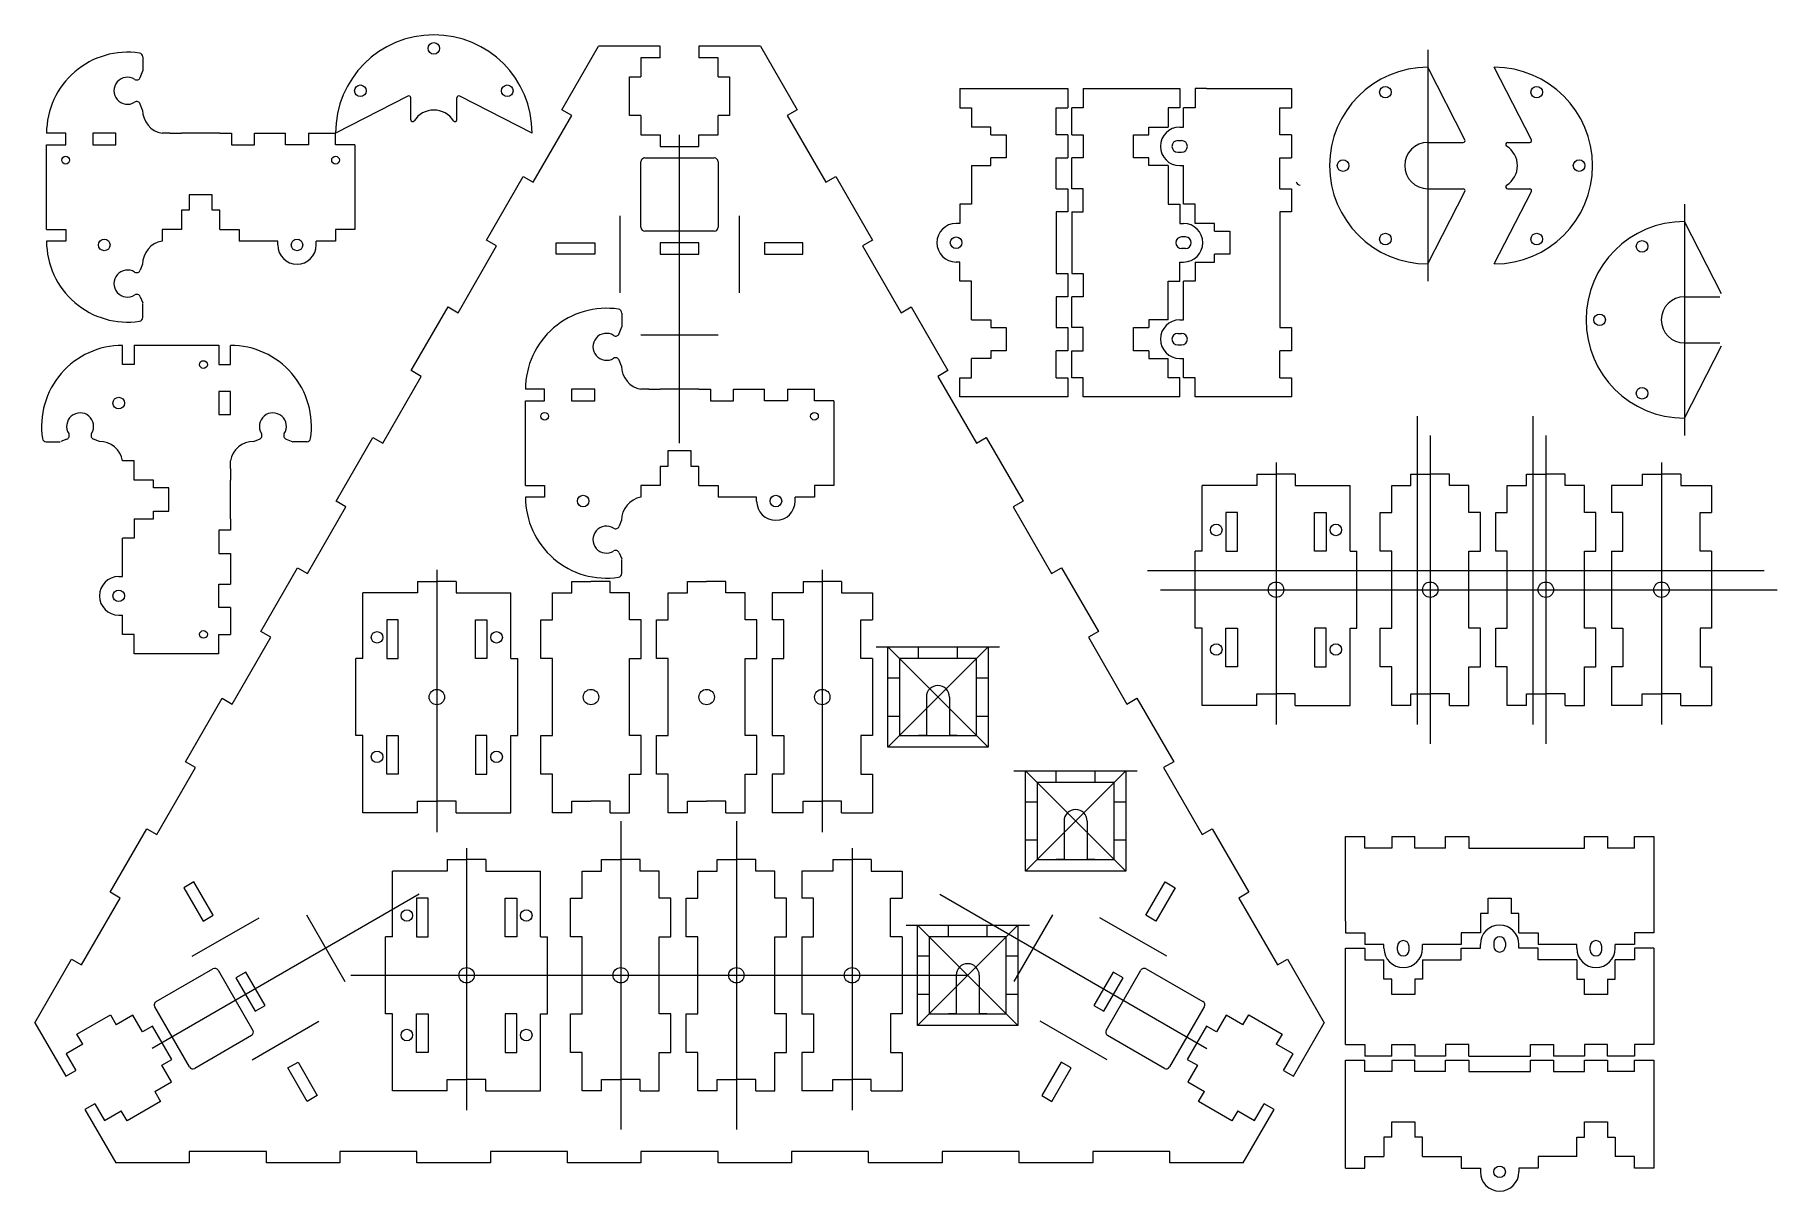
# Model space of a CAD drawing. Header units: millimetres. Extents: x 0 to 452, y 24 to 324.
import ezdxf

# ---------------------------------------------------------------- set-up
doc = ezdxf.new("R2010")
doc.units = ezdxf.units.MM
doc.layers.get('0').update_dxf_attribs({"linetype": 'CONTINUOUS', "lineweight": 0, "true_color": 0xffffff})
doc.layers.add('guides', color=1, linetype='CONTINUOUS', lineweight=0, true_color=0xff0000)

# ---------------------------------------------------------------- blocks, each defined once
blk = doc.blocks.new('Nema17Top')
at = {"layer": 'guides'}
for p, q in [((0, -28), (0, 52)), ((0, -28), (0, 52)), ((0, -28), (0, 52)), ((-15.5, 31), (-15.5, 11)), ((-15.5, 31), (-15.5, 11)), ((-15.5, 31), (-15.5, 11)), ((15.5, 31), (15.5, 11)), ((15.5, 31), (15.5, 11)), ((15.5, 31), (15.5, 11)), ((10, 0), (-10, 0)), ((10, 0), (-10, 0)), ((10, 0), (-10, 0))]:
    blk.add_line(p, q, dxfattribs=at)

msp = doc.modelspace()

# ---------------------------------------------------------------- linework, layer by layer
for p, q in [((162.25, 321), (146.25, 321)), ((162.25, 318), (162.25, 321)), ((172.25, 321), (172.25, 318)), ((188.25, 321), (172.25, 321)), ((28.03, 318.2), (28.03, 314.62)), ((162.25, 318), (157.25, 318)), ((157.25, 318), (157.25, 313)), ((177.25, 318), (172.25, 318)), ((177.25, 313), (177.25, 318)), ((27.36, 312.85), (28.03, 314.62)), ((154.25, 303), (154.25, 313)), ((154.25, 313), (157.25, 313)), ((177.25, 313), (180.25, 313)), ((180.25, 313), (180.25, 303)), ((371, 296.73), (361.38, 315.5)), ((388.25, 296.73), (378.62, 315.5)), ((96.78, 308.05), (78.01, 298.42)), ((97.51, 301.89), (97.51, 307.61)), ((109.51, 301.89), (109.51, 307.61)), ((129.01, 298.42), (110.23, 308.05)), ((240, 310), (268, 310)), ((240, 310), (240, 305)), ((268, 310), (268, 305)), ((272, 310), (272, 305)), ((272, 310), (297, 310)), ((297, 310), (297, 305)), ((301, 310), (301, 305)), ((304, 310), (301, 310)), ((304, 310), (326, 310)), ((326, 310), (326, 305)), ((27.95, 304.42), (27.35, 305.97)), ((157.25, 303), (154.25, 303)), ((157.25, 303), (157.25, 298)), ((177.25, 298), (177.25, 303)), ((177.25, 303), (177.25, 303)), ((177.25, 303), (177.25, 303)), ((177.25, 303), (177.25, 303)), ((177.25, 303), (177.25, 303)), ((180.25, 303), (177.25, 303)), ((240, 305), (243, 305)), ((243, 305), (243, 300)), ((265, 305), (268, 305)), ((265, 298), (265, 305)), ((272, 305), (269, 305)), ((269, 298), (269, 305)), ((297, 305), (294, 305)), ((294, 305), (294, 300)), ((298, 300), (298, 305)), ((301, 305), (298, 305)), ((323, 305), (326, 305)), ((323, 298), (323, 305)), ((8.01, 298.42), (3.03, 298.42)), ((8.01, 295.42), (8.01, 298.42)), ((15.01, 298.42), (15.01, 295.42)), ((21.01, 298.42), (15.01, 298.42)), ((21.01, 295.42), (21.01, 298.42)), ((35.01, 298.42), (33.01, 298.42)), ((35.01, 298.42), (38.01, 298.42)), ((48.01, 298.42), (38.01, 298.42)), ((48.01, 298.42), (51.01, 298.42)), ((51.01, 298.42), (51.01, 295.42)), ((57.01, 298.42), (65.01, 298.42)), ((57.01, 295.42), (57.01, 298.42)), ((65.01, 295.42), (65.01, 298.42)), ((71.01, 298.42), (78.01, 298.42)), ((71.01, 298.42), (71.01, 295.42)), ((78.01, 295.42), (78.01, 298.42)), ((248, 300), (243, 300)), ((248, 298), (248, 300)), ((289, 300), (294, 300)), ((289, 298), (289, 300)), ((297, 300), (298, 300)), ((3.01, 273.42), (3.01, 295.42)), ((3.01, 295.42), (8.01, 295.42)), ((15.01, 295.42), (21.01, 295.42)), ((51.01, 295.42), (57.01, 295.42)), ((71.01, 295.42), (65.01, 295.42)), ((83.01, 295.42), (78.01, 295.42)), ((83.01, 295.42), (83.01, 273.42)), ((157.25, 298), (162.25, 298)), ((162.25, 298), (162.25, 295)), ((162.25, 295), (172.25, 295)), ((172.25, 295), (172.25, 298)), ((172.25, 298), (177.25, 298)), ((248, 298), (252, 298)), ((252, 298), (252, 292)), ((268, 298), (265, 298)), ((268, 298), (268, 292)), ((269, 298), (272, 298)), ((272, 298), (272, 292)), ((285, 292), (285, 298)), ((285, 298), (289, 298)), ((296.5, 296.5), (297.5, 296.5)), ((326, 298), (323, 298)), ((326, 298), (326, 292)), ((361.38, 296), (370.56, 296)), ((382.09, 296), (387.81, 296)), ((157.25, 274), (157.25, 291)), ((158.25, 292), (176.25, 292)), ((177.25, 291), (177.25, 274)), ((243, 290), (248, 290)), ((243, 290), (243, 280)), ((252, 292), (248, 292)), ((248, 290), (248, 292)), ((265, 292), (268, 292)), ((265, 284), (265, 292)), ((272, 292), (269, 292)), ((269, 284), (269, 292)), ((289, 292), (285, 292)), ((289, 290), (289, 292)), ((294, 290), (289, 290)), ((294, 290), (294, 280)), ((296.5, 293.5), (297.5, 293.5)), ((297, 290), (298, 290)), ((298, 280), (298, 290)), ((323, 292), (326, 292)), ((323, 284), (323, 292)), ((46.01, 282.42), (40.01, 282.42)), ((40.01, 282.42), (40.01, 278.42)), ((46.01, 278.42), (46.01, 282.42)), ((265, 284), (268, 284)), ((268, 284), (268, 278)), ((272, 284), (269, 284)), ((272, 278), (272, 284)), ((323, 284), (326, 284)), ((326, 284), (326, 278)), ((361.38, 284), (370.56, 284)), ((361.38, 264.5), (371, 283.27)), ((378.62, 264.5), (388.25, 283.27)), ((382.09, 284), (387.81, 284)), ((40.01, 278.42), (38.01, 278.42)), ((38.01, 278.42), (38.01, 273.42)), ((48.01, 278.42), (46.01, 278.42)), ((48.01, 273.42), (48.01, 278.42)), ((243, 280), (240, 280)), ((240, 280), (240, 280)), ((240, 280), (240, 275)), ((268, 278), (265, 278)), ((265, 278), (265, 262)), ((269, 278), (272, 278)), ((269, 278), (269, 262)), ((294, 280), (297, 280)), ((297, 280), (297, 275)), ((301, 280), (298, 280)), ((301, 275), (301, 280)), ((326, 278), (323, 278)), ((323, 278), (323, 248)), ((3.01, 273.42), (8.01, 273.42)), ((8.01, 273.42), (8.01, 270.42)), ((38.01, 273.42), (33.01, 273.42)), ((33.01, 273.42), (33.01, 270.42)), ((48.01, 273.42), (53.01, 273.42)), ((53.01, 273.42), (53.01, 270.42)), ((83.01, 273.42), (78.01, 273.42)), ((78.01, 273.42), (78.01, 270.42)), ((176.25, 273), (158.25, 273)), ((240, 275), (239, 275)), ((297, 275), (298, 275)), ((298.5, 271.5), (297.5, 271.5)), ((306, 275), (301, 275)), ((306, 273), (306, 275)), ((306, 273), (310, 273)), ((310, 273), (310, 267)), ((437.56, 256.73), (427.94, 275.5)), ((8.01, 270.42), (3.03, 270.42)), ((63.01, 270.42), (53.01, 270.42)), ((63.01, 269.42), (63.01, 270.42)), ((78.01, 270.42), (73.01, 270.42)), ((73.01, 269.42), (73.01, 270.42)), ((135.25, 267), (135.25, 270)), ((135.25, 270), (145.25, 270)), ((145.25, 267), (135.25, 267)), ((145.25, 270), (145.25, 267)), ((172.25, 270), (162.25, 270)), ((162.25, 270), (162.25, 267)), ((162.25, 267), (172.25, 267)), ((172.25, 267), (172.25, 270)), ((199.25, 270), (189.25, 270)), ((189.25, 270), (189.25, 267)), ((189.25, 267), (199.25, 267)), ((199.25, 267), (199.25, 270)), ((298.5, 268.5), (297.5, 268.5)), ((310, 267), (306, 267)), ((306, 265), (306, 267)), ((27.95, 264.42), (27.35, 262.88)), ((240, 265), (239, 265)), ((240, 260), (240, 265)), ((297, 260), (297, 265)), ((297, 265), (298, 265)), ((301, 265), (301, 260)), ((301, 265), (306, 265)), ((243, 260), (240, 260)), ((243, 250), (243, 260)), ((265, 262), (268, 262)), ((268, 262), (268, 256)), ((269, 262), (272, 262)), ((272, 262), (272, 256)), ((294, 260), (297, 260)), ((294, 250), (294, 260)), ((297, 260), (297, 260)), ((301, 260), (298, 260)), ((298, 250), (298, 260)), ((27.36, 256), (28.01, 254.42)), ((28.03, 250.65), (28.03, 254.23)), ((268, 256), (265, 256)), ((265, 256), (265, 248)), ((272, 256), (269, 256)), ((269, 248), (269, 256)), ((427.94, 256), (437.12, 256)), ((152.28, 251.77), (152.28, 248.2)), ((243, 250), (248, 250)), ((248, 250), (248, 248)), ((294, 250), (289, 250)), ((289, 250), (289, 248)), ((297, 250), (298, 250)), ((151.61, 246.43), (152.28, 248.2)), ((248, 248), (252, 248)), ((252, 248), (252, 242)), ((265, 248), (268, 248)), ((268, 248), (268, 242)), ((272, 248), (269, 248)), ((272, 242), (272, 248)), ((285, 242), (285, 248)), ((285, 248), (289, 248)), ((296.5, 246.5), (297.5, 246.5)), ((323, 248), (326, 248)), ((326, 248), (326, 242)), ((22.75, 238.41), (22.75, 243.38)), ((25.75, 243.41), (25.75, 238.41)), ((25.75, 243.41), (47.75, 243.41)), ((47.75, 243.41), (47.75, 238.41)), ((50.75, 238.41), (50.75, 243.38)), ((248, 240), (243, 240)), ((243, 235), (243, 240)), ((252, 242), (248, 242)), ((248, 242), (248, 240)), ((268, 242), (265, 242)), ((265, 235), (265, 242)), ((269, 242), (272, 242)), ((269, 235), (269, 242)), ((289, 242), (285, 242)), ((289, 242), (289, 240)), ((289, 240), (294, 240)), ((294, 235), (294, 240)), ((296.5, 243.5), (297.5, 243.5)), ((297, 240), (298, 240)), ((298, 235), (298, 240)), ((326, 242), (323, 242)), ((323, 235), (323, 242)), ((427.94, 244), (437.12, 244)), ((427.94, 224.5), (437.56, 243.27)), ((25.75, 238.41), (22.75, 238.41)), ((47.75, 238.41), (50.75, 238.41)), ((152.19, 238), (151.59, 239.54)), ((50.75, 231.41), (47.75, 231.41)), ((47.75, 231.41), (47.75, 225.41)), ((50.75, 225.41), (50.75, 231.41)), ((132.25, 232), (127.28, 232)), ((132.25, 229), (132.25, 232)), ((139.25, 232), (139.25, 229)), ((145.25, 232), (139.25, 232)), ((145.25, 229), (145.25, 232)), ((159.25, 232), (157.25, 232)), ((159.25, 232), (162.25, 232)), ((172.25, 232), (162.25, 232)), ((172.25, 232), (175.25, 232)), ((175.25, 232), (175.25, 229)), ((181.25, 232), (189.25, 232)), ((181.25, 229), (181.25, 232)), ((189.25, 229), (189.25, 232)), ((195.25, 232), (202.25, 232)), ((195.25, 232), (195.25, 229)), ((202.25, 229), (202.25, 232)), ((240, 230), (240, 235)), ((240, 235), (243, 235)), ((265, 235), (268, 235)), ((268, 235), (268, 230)), ((272, 235), (269, 235)), ((272, 230), (272, 235)), ((297, 235), (294, 235)), ((297, 230), (297, 235)), ((301, 235), (298, 235)), ((301, 230), (301, 235)), ((323, 235), (326, 235)), ((326, 235), (326, 230)), ((127.25, 207), (127.25, 229)), ((127.25, 229), (132.25, 229)), ((139.25, 229), (145.25, 229)), ((175.25, 229), (181.25, 229)), ((195.25, 229), (189.25, 229)), ((207.25, 229), (202.25, 229)), ((207.25, 229), (207.25, 207)), ((243, 230), (240, 230)), ((265, 230), (243, 230)), ((268, 230), (265, 230)), ((297, 230), (272, 230)), ((304, 230), (301, 230)), ((326, 230), (304, 230)), ((311, 230), (308, 230)), ((47.75, 225.41), (50.75, 225.41)), ((2.98, 218.38), (6.56, 218.38)), ((8.32, 219.05), (6.75, 218.41)), ((16.75, 218.47), (15.21, 219.07)), ((56.75, 218.47), (58.3, 219.07)), ((65.18, 219.05), (66.95, 218.38)), ((70.53, 218.38), (66.95, 218.38)), ((25.75, 213.41), (22.75, 213.41)), ((25.75, 208.41), (25.75, 213.41)), ((50.75, 211.41), (50.75, 213.41)), ((170.25, 216), (164.25, 216)), ((164.25, 216), (164.25, 212)), ((170.25, 212), (170.25, 216)), ((30.75, 208.41), (25.75, 208.41)), ((30.75, 206.41), (30.75, 208.41)), ((50.75, 211.41), (50.75, 208.41)), ((50.75, 198.41), (50.75, 208.41)), ((164.25, 212), (162.25, 212)), ((162.25, 212), (162.25, 207)), ((172.25, 212), (170.25, 212)), ((172.25, 207), (172.25, 212)), ((317, 210), (317, 207)), ((317, 210), (322, 210)), ((327, 210), (322, 210)), ((327, 210), (327, 207)), ((357, 207), (357, 210)), ((357, 210), (362, 210)), ((367, 210), (362, 210)), ((367, 207), (367, 210)), ((387, 207), (387, 210)), ((387, 210), (392, 210)), ((397, 210), (392, 210)), ((397, 207), (397, 210)), ((417, 210), (417, 207)), ((417, 210), (422, 210)), ((427, 210), (422, 210)), ((427, 210), (427, 207)), ((34.75, 206.41), (30.75, 206.41)), ((34.75, 200.41), (34.75, 206.41)), ((127.25, 207), (132.25, 207)), ((132.25, 204), (127.28, 204)), ((132.25, 207), (132.25, 204)), ((162.25, 207), (157.25, 207)), ((157.25, 207), (157.25, 204)), ((172.25, 207), (177.25, 207)), ((177.25, 207), (177.25, 204)), ((187.25, 204), (177.25, 204)), ((187.25, 203), (187.25, 204)), ((202.25, 204), (197.25, 204)), ((197.25, 203), (197.25, 204)), ((207.25, 207), (202.25, 207)), ((202.25, 207), (202.25, 204)), ((317, 207), (302.8, 207)), ((302.8, 190), (302.8, 207)), ((327, 207), (341.2, 207)), ((341.2, 190), (341.2, 207)), ((352, 207), (357, 207)), ((352, 200), (352, 207)), ((372, 207), (367, 207)), ((372, 200), (372, 207)), ((382, 207), (387, 207)), ((382, 200), (382, 207)), ((402, 207), (397, 207)), ((402, 200), (402, 207)), ((409, 207), (409, 200)), ((417, 207), (409, 207)), ((427, 207), (435, 207)), ((435, 207), (435, 200)), ((30.75, 198.41), (30.75, 200.41)), ((30.75, 200.41), (34.75, 200.41)), ((312, 200), (309, 200)), ((309, 200), (309, 190)), ((312, 190), (312, 200)), ((332, 190), (332, 200)), ((332, 200), (335, 200)), ((335, 200), (335, 190)), ((349, 190), (349, 200)), ((349, 200), (352, 200)), ((375, 200), (372, 200)), ((375, 190), (375, 200)), ((379, 190), (379, 200)), ((379, 200), (382, 200)), ((405, 200), (402, 200)), ((405, 190), (405, 200)), ((412, 200), (409, 200)), ((412, 190), (412, 200)), ((432, 190), (432, 200)), ((432, 200), (435, 200)), ((25.75, 198.41), (25.75, 193.41)), ((25.75, 198.41), (30.75, 198.41)), ((50.75, 195.41), (47.75, 195.41)), ((47.75, 195.41), (47.75, 189.41)), ((50.75, 198.41), (50.75, 195.41)), ((152.19, 198), (151.59, 196.46)), ((25.75, 193.41), (22.75, 193.41)), ((22.75, 183.41), (22.75, 193.41)), ((301, 170), (301, 190)), ((302.8, 190), (301, 190)), ((309, 190), (312, 190)), ((335, 190), (332, 190)), ((341.2, 190), (343, 190)), ((343, 170), (343, 190)), ((352, 190), (349, 190)), ((352, 170), (352, 190)), ((372, 190), (375, 190)), ((372, 170), (372, 190)), ((382, 190), (379, 190)), ((382, 170), (382, 190)), ((402, 190), (405, 190)), ((402, 170), (402, 190)), ((409, 190), (412, 190)), ((409, 190), (409, 170)), ((435, 190), (432, 190)), ((435, 190), (435, 170)), ((47.75, 189.41), (50.75, 189.41)), ((50.75, 189.41), (50.75, 181.41)), ((151.61, 189.57), (152.25, 188)), ((152.28, 184.23), (152.28, 187.8)), ((21.75, 183.41), (22.75, 183.41)), ((47.75, 175.41), (47.75, 181.41)), ((47.75, 181.41), (50.75, 181.41)), ((99.28, 182.15), (99.28, 179.15)), ((99.28, 182.15), (104.28, 182.15)), ((109.28, 182.15), (104.28, 182.15)), ((109.28, 182.15), (109.28, 179.15)), ((139.28, 179.15), (139.28, 182.15)), ((139.28, 182.15), (144.28, 182.15)), ((149.28, 182.15), (144.28, 182.15)), ((149.28, 179.15), (149.28, 182.15)), ((169.28, 179.15), (169.28, 182.15)), ((169.28, 182.15), (174.28, 182.15)), ((179.28, 182.15), (174.28, 182.15)), ((179.28, 179.15), (179.28, 182.15)), ((199.28, 182.15), (199.28, 179.15)), ((199.28, 182.15), (204.28, 182.15)), ((209.28, 182.15), (204.28, 182.15)), ((209.28, 182.15), (209.28, 179.15)), ((99.28, 179.15), (85.08, 179.15)), ((85.08, 162.15), (85.08, 179.15)), ((109.28, 179.15), (123.48, 179.15)), ((123.48, 162.15), (123.48, 179.15)), ((134.28, 179.15), (139.28, 179.15)), ((134.28, 172.15), (134.28, 179.15)), ((154.28, 179.15), (149.28, 179.15)), ((154.28, 172.15), (154.28, 179.15)), ((164.28, 179.15), (169.28, 179.15)), ((164.28, 172.15), (164.28, 179.15)), ((184.28, 179.15), (179.28, 179.15)), ((184.28, 172.15), (184.28, 179.15)), ((191.28, 179.15), (191.28, 172.15)), ((199.28, 179.15), (191.28, 179.15)), ((209.28, 179.15), (217.28, 179.15)), ((217.28, 179.15), (217.28, 172.15)), ((21.75, 173.41), (22.75, 173.41)), ((22.75, 168.41), (22.75, 173.41)), ((50.75, 175.41), (47.75, 175.41)), ((50.75, 175.41), (50.75, 168.41)), ((94.28, 172.15), (91.28, 172.15)), ((91.28, 172.15), (91.28, 162.15)), ((94.28, 162.15), (94.28, 172.15)), ((114.28, 162.15), (114.28, 172.15)), ((114.28, 172.15), (117.28, 172.15)), ((117.28, 172.15), (117.28, 162.15)), ((131.28, 162.15), (131.28, 172.15)), ((131.28, 172.15), (134.28, 172.15)), ((157.28, 172.15), (154.28, 172.15)), ((157.28, 162.15), (157.28, 172.15)), ((161.28, 162.15), (161.28, 172.15)), ((161.28, 172.15), (164.28, 172.15)), ((187.28, 172.15), (184.28, 172.15)), ((187.28, 162.15), (187.28, 172.15)), ((194.28, 172.15), (191.28, 172.15)), ((194.28, 162.15), (194.28, 172.15)), ((214.28, 162.15), (214.28, 172.15)), ((214.28, 172.15), (217.28, 172.15)), ((25.75, 168.41), (22.75, 168.41)), ((25.75, 163.41), (25.75, 168.41)), ((47.75, 163.41), (47.75, 168.41)), ((47.75, 168.41), (50.75, 168.41)), ((302.8, 170), (301, 170)), ((302.8, 150), (302.8, 170)), ((309, 160), (309, 170)), ((309, 170), (312, 170)), ((312, 170), (312, 160)), ((332, 170), (332, 160)), ((335, 170), (332, 170)), ((335, 160), (335, 170)), ((341.2, 170), (343, 170)), ((341.2, 150), (341.2, 170)), ((349, 160), (349, 170)), ((349, 170), (352, 170)), ((375, 170), (372, 170)), ((375, 160), (375, 170)), ((379, 160), (379, 170)), ((379, 170), (382, 170)), ((405, 170), (402, 170)), ((405, 160), (405, 170)), ((409, 170), (412, 170)), ((412, 170), (412, 160)), ((432, 170), (432, 160)), ((435, 170), (432, 170)), ((47.75, 163.41), (25.75, 163.41)), ((229.28, 165.15), (239.28, 165.15)), ((229.28, 162.15), (229.28, 165.15)), ((239.28, 165.15), (239.28, 162.15)), ((83.28, 142.15), (83.28, 162.15)), ((85.08, 162.15), (83.28, 162.15)), ((91.28, 162.15), (94.28, 162.15)), ((117.28, 162.15), (114.28, 162.15)), ((123.48, 162.15), (125.28, 162.15)), ((125.28, 142.15), (125.28, 162.15)), ((134.28, 162.15), (131.28, 162.15)), ((134.28, 142.15), (134.28, 162.15)), ((154.28, 162.15), (157.28, 162.15)), ((154.28, 142.15), (154.28, 162.15)), ((164.28, 162.15), (161.28, 162.15)), ((164.28, 142.15), (164.28, 162.15)), ((184.28, 162.15), (187.28, 162.15)), ((184.28, 142.15), (184.28, 162.15)), ((191.28, 162.15), (194.28, 162.15)), ((191.28, 162.15), (191.28, 142.15)), ((217.28, 162.15), (214.28, 162.15)), ((217.28, 162.15), (217.28, 142.15)), ((229.28, 162.15), (224.28, 162.15)), ((224.28, 162.15), (224.28, 157.15)), ((244.28, 162.15), (239.28, 162.15)), ((244.28, 157.15), (244.28, 162.15)), ((312, 160), (309, 160)), ((332, 160), (335, 160)), ((352, 160), (349, 160)), ((352, 150), (352, 160)), ((372, 160), (375, 160)), ((372, 150), (372, 160)), ((382, 160), (379, 160)), ((382, 150), (382, 160)), ((402, 160), (405, 160)), ((402, 150), (402, 160)), ((412, 160), (409, 160)), ((409, 160), (409, 150)), ((432, 160), (435, 160)), ((435, 160), (435, 150)), ((221.28, 147.15), (221.28, 157.15)), ((221.28, 157.15), (224.28, 157.15)), ((244.28, 157.15), (247.28, 157.15)), ((247.28, 157.15), (247.28, 147.15)), ((231.28, 152.15), (231.28, 142.15)), ((237.28, 152.15), (237.28, 142.15)), ((317, 150), (302.8, 150)), ((317, 150), (317, 153)), ((317, 153), (322, 153)), ((327, 153), (322, 153)), ((327, 150), (327, 153)), ((327, 150), (341.2, 150)), ((357, 150), (352, 150)), ((357, 150), (357, 153)), ((357, 153), (362, 153)), ((367, 153), (362, 153)), ((367, 150), (367, 153)), ((367, 150), (372, 150)), ((387, 150), (382, 150)), ((387, 150), (387, 153)), ((387, 153), (392, 153)), ((397, 153), (392, 153)), ((397, 150), (397, 153)), ((397, 150), (402, 150)), ((417, 150), (409, 150)), ((417, 150), (417, 153)), ((417, 153), (422, 153)), ((427, 153), (422, 153)), ((427, 150), (427, 153)), ((427, 150), (435, 150)), ((224.28, 147.15), (221.28, 147.15)), ((224.28, 147.15), (224.28, 142.15)), ((244.28, 142.15), (244.28, 147.15)), ((244.28, 147.15), (244.28, 147.15)), ((244.28, 147.15), (244.28, 147.15)), ((244.28, 147.15), (244.28, 147.15)), ((244.28, 147.15), (244.28, 147.15)), ((247.28, 147.15), (244.28, 147.15)), ((85.08, 142.15), (83.28, 142.15)), ((85.08, 122.15), (85.08, 142.15)), ((91.28, 132.15), (91.28, 142.15)), ((91.28, 142.15), (94.28, 142.15)), ((94.28, 142.15), (94.28, 132.15)), ((114.28, 142.15), (114.28, 132.15)), ((117.28, 142.15), (114.28, 142.15)), ((117.28, 132.15), (117.28, 142.15)), ((123.48, 142.15), (125.28, 142.15)), ((123.48, 122.15), (123.48, 142.15)), ((131.28, 132.15), (131.28, 142.15)), ((131.28, 142.15), (134.28, 142.15)), ((157.28, 142.15), (154.28, 142.15)), ((157.28, 132.15), (157.28, 142.15)), ((161.28, 132.15), (161.28, 142.15)), ((161.28, 142.15), (164.28, 142.15)), ((187.28, 142.15), (184.28, 142.15)), ((187.28, 132.15), (187.28, 142.15)), ((191.28, 142.15), (194.28, 142.15)), ((194.28, 142.15), (194.28, 132.15)), ((214.28, 142.15), (214.28, 132.15)), ((217.28, 142.15), (214.28, 142.15)), ((224.28, 142.15), (229.28, 142.15)), ((231.28, 142.15), (229.28, 142.15)), ((239.28, 142.15), (237.28, 142.15)), ((239.28, 142.15), (244.28, 142.15)), ((94.28, 132.15), (91.28, 132.15)), ((114.28, 132.15), (117.28, 132.15)), ((134.28, 132.15), (131.28, 132.15)), ((134.28, 122.15), (134.28, 132.15)), ((154.28, 132.15), (157.28, 132.15)), ((154.28, 122.15), (154.28, 132.15)), ((164.28, 132.15), (161.28, 132.15)), ((164.28, 122.15), (164.28, 132.15)), ((184.28, 132.15), (187.28, 132.15)), ((184.28, 122.15), (184.28, 132.15)), ((194.28, 132.15), (191.28, 132.15)), ((191.28, 132.15), (191.28, 122.15)), ((214.28, 132.15), (217.28, 132.15)), ((217.28, 132.15), (217.28, 122.15)), ((265, 130), (265, 133)), ((265, 133), (275, 133)), ((275, 133), (275, 130)), ((265, 130), (260, 130)), ((260, 130), (260, 125)), ((280, 130), (275, 130)), ((280, 125), (280, 130)), ((99.28, 122.15), (85.08, 122.15)), ((99.28, 122.15), (99.28, 125.15)), ((99.28, 125.15), (104.28, 125.15)), ((109.28, 125.15), (104.28, 125.15)), ((109.28, 122.15), (109.28, 125.15)), ((109.28, 122.15), (123.48, 122.15)), ((139.28, 122.15), (134.28, 122.15)), ((139.28, 122.15), (139.28, 125.15)), ((139.28, 125.15), (144.28, 125.15)), ((149.28, 125.15), (144.28, 125.15)), ((149.28, 122.15), (149.28, 125.15)), ((149.28, 122.15), (154.28, 122.15)), ((169.28, 122.15), (164.28, 122.15)), ((169.28, 122.15), (169.28, 125.15)), ((169.28, 125.15), (174.28, 125.15)), ((179.28, 125.15), (174.28, 125.15)), ((179.28, 122.15), (179.28, 125.15)), ((179.28, 122.15), (184.28, 122.15)), ((199.28, 122.15), (191.28, 122.15)), ((199.28, 122.15), (199.28, 125.15)), ((199.28, 125.15), (204.28, 125.15)), ((209.28, 125.15), (204.28, 125.15)), ((209.28, 122.15), (209.28, 125.15)), ((209.28, 122.15), (217.28, 122.15)), ((257, 125), (260, 125)), ((257, 115), (257, 125)), ((280, 125), (283, 125)), ((283, 125), (283, 115)), ((267, 120), (267, 110)), ((273, 120), (273, 110)), ((260, 115), (257, 115)), ((260, 115), (260, 110)), ((280, 110), (280, 115)), ((280, 115), (280, 115)), ((280, 115), (280, 115)), ((280, 115), (280, 115)), ((280, 115), (280, 115)), ((283, 115), (280, 115)), ((340, 94), (340, 116)), ((340, 116), (345, 116)), ((345, 113), (345, 116)), ((352, 113), (345, 113)), ((352, 116), (358, 116)), ((352, 116), (352, 113)), ((358, 113), (358, 116)), ((366, 113), (358, 113)), ((366, 116), (372, 116)), ((366, 113), (366, 116)), ((372, 116), (372, 113)), ((372, 113), (402, 113)), ((402, 116), (408, 116)), ((402, 113), (402, 116)), ((408, 116), (408, 113)), ((415, 113), (408, 113)), ((415, 116), (420, 116)), ((415, 113), (415, 116)), ((420, 116), (420, 94)), ((107, 110), (107, 107)), ((107, 110), (112, 110)), ((117, 110), (112, 110)), ((117, 110), (117, 107)), ((147, 107), (147, 110)), ((147, 110), (152, 110)), ((157, 110), (152, 110)), ((157, 107), (157, 110)), ((177, 107), (177, 110)), ((177, 110), (182, 110)), ((187, 110), (182, 110)), ((187, 107), (187, 110)), ((207, 110), (207, 107)), ((207, 110), (212, 110)), ((217, 110), (212, 110)), ((217, 110), (217, 107)), ((260, 110), (265, 110)), ((267, 110), (265, 110)), ((275, 110), (273, 110)), ((275, 110), (280, 110)), ((41.27, 104.21), (38.67, 102.71)), ((46.27, 95.55), (41.27, 104.21)), ((107, 107), (92.8, 107)), ((92.8, 90), (92.8, 107)), ((117, 107), (131.2, 107)), ((131.2, 90), (131.2, 107)), ((142, 107), (147, 107)), ((142, 100), (142, 107)), ((162, 107), (157, 107)), ((162, 100), (162, 107)), ((172, 107), (177, 107)), ((172, 100), (172, 107)), ((192, 107), (187, 107)), ((192, 100), (192, 107)), ((199, 107), (199, 100)), ((207, 107), (199, 107)), ((217, 107), (225, 107)), ((225, 107), (225, 100)), ((288.24, 95.55), (293.24, 104.21)), ((293.24, 104.21), (295.83, 102.71)), ((38.67, 102.71), (43.67, 94.05)), ((102, 100), (99, 100)), ((99, 100), (99, 90)), ((102, 90), (102, 100)), ((122, 90), (122, 100)), ((122, 100), (125, 100)), ((125, 100), (125, 90)), ((139, 90), (139, 100)), ((139, 100), (142, 100)), ((165, 100), (162, 100)), ((165, 90), (165, 100)), ((169, 90), (169, 100)), ((169, 100), (172, 100)), ((195, 100), (192, 100)), ((195, 90), (195, 100)), ((202, 100), (199, 100)), ((202, 90), (202, 100)), ((222, 90), (222, 100)), ((222, 100), (225, 100)), ((295.83, 102.71), (290.83, 94.05)), ((377, 96), (377, 100)), ((377, 100), (383, 100)), ((383, 100), (383, 96)), ((420, 101), (420, 98)), ((43.67, 94.05), (46.27, 95.55)), ((290.83, 94.05), (288.24, 95.55)), ((375, 96), (375, 91)), ((377, 96), (375, 96)), ((385, 96), (383, 96)), ((385, 91), (385, 96)), ((237, 93), (247, 93)), ((237, 90), (237, 93)), ((247, 93), (247, 90)), ((340, 94), (340, 91)), ((340, 91), (345, 91)), ((345, 91), (345, 88)), ((375, 91), (370, 91)), ((370, 91), (370, 88)), ((385, 91), (390, 91)), ((390, 91), (390, 88)), ((420, 91), (415, 91)), ((415, 91), (415, 88)), ((420, 94), (420, 91)), ((91, 70), (91, 90)), ((92.8, 90), (91, 90)), ((99, 90), (102, 90)), ((125, 90), (122, 90)), ((131.2, 90), (133, 90)), ((133, 70), (133, 90)), ((142, 90), (139, 90)), ((142, 70), (142, 90)), ((162, 90), (165, 90)), ((162, 70), (162, 90)), ((172, 90), (169, 90)), ((172, 70), (172, 90)), ((192, 90), (195, 90)), ((192, 70), (192, 90)), ((199, 90), (202, 90)), ((199, 90), (199, 70)), ((225, 90), (222, 90)), ((225, 90), (225, 70)), ((237, 90), (232, 90)), ((232, 90), (232, 85)), ((252, 90), (247, 90)), ((252, 85), (252, 90)), ((340, 87), (345, 87)), ((340, 62), (340, 87)), ((350, 88), (345, 88)), ((345, 87), (345, 84)), ((350, 87), (350, 88)), ((353.5, 86.5), (353.5, 87.5)), ((356.5, 86.5), (356.5, 87.5)), ((360, 87), (360, 88)), ((370, 88), (360, 88)), ((370, 84), (370, 87)), ((370, 87), (375, 87)), ((375, 87), (375, 88)), ((378.5, 88.5), (378.5, 87.5)), ((381.5, 88.5), (381.5, 87.5)), ((385, 87), (385, 88)), ((390, 87), (385, 87)), ((400, 88), (390, 88)), ((390, 84), (390, 87)), ((390, 87), (390, 87)), ((400, 87), (400, 88)), ((403.5, 86.5), (403.5, 87.5)), ((406.5, 86.5), (406.5, 87.5)), ((410, 87), (410, 88)), ((415, 88), (410, 88)), ((415, 87), (415, 84)), ((420, 87), (415, 87)), ((420, 87), (420, 62)), ((31.48, 73.16), (46.2, 81.66)), ((229, 75), (229, 85)), ((229, 85), (232, 85)), ((252, 85), (255, 85)), ((255, 85), (255, 75)), ((288.3, 81.66), (303.02, 73.16)), ((345, 84), (350, 84)), ((350, 79), (350, 84)), ((360, 84), (360, 79)), ((360, 84), (370, 84)), ((400, 84), (390, 84)), ((400, 84), (400, 79)), ((410, 79), (410, 84)), ((415, 84), (410, 84)), ((47.57, 81.29), (56.57, 65.71)), ((54.77, 80.83), (52.17, 79.33)), ((52.17, 79.33), (57.17, 70.67)), ((59.77, 72.17), (54.77, 80.83)), ((239, 80), (239, 70)), ((245, 80), (245, 70)), ((279.74, 80.83), (274.74, 72.17)), ((277.33, 70.67), (282.33, 79.33)), ((277.93, 65.71), (286.93, 81.29)), ((282.33, 79.33), (279.74, 80.83)), ((352, 79), (350, 79)), ((352, 75), (352, 79)), ((358, 79), (358, 75)), ((360, 79), (358, 79)), ((400, 79), (402, 79)), ((402, 75), (402, 79)), ((408, 79), (408, 75)), ((408, 79), (410, 79)), ((232, 75), (229, 75)), ((232, 75), (232, 70)), ((252, 70), (252, 75)), ((252, 75), (252, 75)), ((252, 75), (252, 75)), ((252, 75), (252, 75)), ((252, 75), (252, 75)), ((255, 75), (252, 75)), ((358, 75), (352, 75)), ((408, 75), (402, 75)), ((10.93, 64.76), (19.59, 69.76)), ((19.59, 69.76), (21.09, 67.16)), ((25.42, 69.66), (21.09, 67.16)), ((27.92, 65.33), (25.42, 69.66)), ((40.11, 56.21), (31.11, 71.79)), ((57.17, 70.67), (59.77, 72.17)), ((92.8, 70), (91, 70)), ((92.8, 50), (92.8, 70)), ((99, 60), (99, 70)), ((99, 70), (102, 70)), ((102, 70), (102, 60)), ((122, 70), (122, 60)), ((125, 70), (122, 70)), ((125, 60), (125, 70)), ((131.2, 70), (133, 70)), ((131.2, 50), (131.2, 70)), ((139, 60), (139, 70)), ((139, 70), (142, 70)), ((165, 70), (162, 70)), ((165, 60), (165, 70)), ((169, 60), (169, 70)), ((169, 70), (172, 70)), ((195, 70), (192, 70)), ((195, 60), (195, 70)), ((199, 70), (202, 70)), ((202, 70), (202, 60)), ((222, 70), (222, 60)), ((225, 70), (222, 70)), ((232, 70), (237, 70)), ((239, 70), (237, 70)), ((247, 70), (245, 70)), ((247, 70), (252, 70)), ((274.74, 72.17), (277.33, 70.67)), ((303.39, 71.79), (294.39, 56.21)), ((309.08, 69.66), (306.58, 65.33)), ((313.41, 67.16), (309.08, 69.66)), ((313.41, 67.16), (314.91, 69.76)), ((314.91, 69.76), (323.57, 64.76)), ((0, 67.69), (8, 53.83)), ((12.43, 62.16), (10.93, 64.76)), ((21.09, 67.16), (21.09, 67.16)), ((21.09, 67.16), (21.09, 67.16)), ((21.09, 67.16), (21.09, 67.16)), ((21.09, 67.16), (21.09, 67.16)), ((30.52, 66.83), (27.92, 65.33)), ((35.52, 58.17), (30.52, 66.83)), ((56.2, 64.34), (41.48, 55.84)), ((293.02, 55.84), (278.3, 64.34)), ((303.98, 66.83), (298.98, 58.17)), ((306.58, 65.33), (303.98, 66.83)), ((323.57, 64.76), (322.07, 62.16)), ((326.5, 53.83), (334.5, 67.69)), ((12.43, 62.16), (8.1, 59.66)), ((8.1, 59.66), (10.6, 55.33)), ((102, 60), (99, 60)), ((122, 60), (125, 60)), ((142, 60), (139, 60)), ((142, 50), (142, 60)), ((162, 60), (165, 60)), ((162, 50), (162, 60)), ((172, 60), (169, 60)), ((172, 50), (172, 60)), ((192, 60), (195, 60)), ((192, 50), (192, 60)), ((202, 60), (199, 60)), ((199, 60), (199, 50)), ((222, 60), (225, 60)), ((225, 60), (225, 50)), ((326.4, 59.66), (322.07, 62.16)), ((323.9, 55.33), (326.4, 59.66)), ((340, 62), (345, 62)), ((345, 62), (345, 59)), ((352, 59), (345, 59)), ((352, 59), (352, 62)), ((352, 62), (358, 62)), ((358, 62), (358, 59)), ((366, 59), (358, 59)), ((372, 62), (366, 62)), ((366, 62), (366, 59)), ((372, 59), (372, 62)), ((372, 59), (388, 59)), ((388, 62), (394, 62)), ((388, 59), (388, 62)), ((394, 62), (394, 59)), ((402, 59), (394, 59)), ((408, 62), (402, 62)), ((402, 62), (402, 59)), ((408, 59), (408, 62)), ((415, 59), (408, 59)), ((420, 62), (415, 62)), ((415, 62), (415, 59)), ((8, 53.83), (10.6, 55.33)), ((32.92, 56.67), (35.52, 58.17)), ((35.42, 52.34), (32.92, 56.67)), ((65.67, 55.95), (68.27, 57.45)), ((70.67, 47.29), (65.67, 55.95)), ((68.27, 57.45), (73.27, 48.79)), ((266.24, 57.45), (261.24, 48.79)), ((263.83, 47.29), (268.83, 55.95)), ((268.83, 55.95), (266.24, 57.45)), ((298.98, 58.17), (301.58, 56.67)), ((301.58, 56.67), (299.08, 52.34)), ((323.9, 55.33), (326.5, 53.83)), ((340, 30), (340, 58)), ((340, 58), (345, 58)), ((345, 55), (345, 58)), ((352, 55), (345, 55)), ((352, 58), (352, 55)), ((352, 58), (358, 58)), ((358, 55), (358, 58)), ((366, 55), (358, 55)), ((366, 55), (366, 58)), ((366, 58), (372, 58)), ((372, 58), (372, 55)), ((372, 55), (388, 55)), ((388, 55), (388, 58)), ((388, 58), (394, 58)), ((394, 58), (394, 55)), ((394, 55), (402, 55)), ((402, 55), (402, 58)), ((402, 58), (408, 58)), ((408, 58), (408, 55)), ((415, 55), (408, 55)), ((415, 55), (415, 58)), ((415, 58), (420, 58)), ((420, 58), (420, 55)), ((420, 55), (420, 33)), ((31.09, 49.84), (35.42, 52.34)), ((31.09, 49.84), (32.59, 47.24)), ((107, 50), (92.8, 50)), ((107, 50), (107, 53)), ((107, 53), (112, 53)), ((117, 53), (112, 53)), ((117, 50), (117, 53)), ((117, 50), (131.2, 50)), ((147, 50), (142, 50)), ((147, 50), (147, 53)), ((147, 53), (152, 53)), ((157, 53), (152, 53)), ((157, 50), (157, 53)), ((157, 50), (162, 50)), ((177, 50), (172, 50)), ((177, 50), (177, 53)), ((177, 53), (182, 53)), ((187, 53), (182, 53)), ((187, 50), (187, 53)), ((187, 50), (192, 50)), ((207, 50), (199, 50)), ((207, 50), (207, 53)), ((207, 53), (212, 53)), ((217, 53), (212, 53)), ((217, 50), (217, 53)), ((217, 50), (225, 50)), ((299.08, 52.34), (303.41, 49.84)), ((301.91, 47.24), (303.41, 49.84)), ((303.41, 49.84), (303.41, 49.84)), ((303.41, 49.84), (303.41, 49.84)), ((303.41, 49.84), (303.41, 49.84)), ((303.41, 49.84), (303.41, 49.84)), ((15.6, 46.67), (13, 45.17)), ((15.6, 46.67), (18.1, 42.34)), ((32.59, 47.24), (23.93, 42.24)), ((73.27, 48.79), (70.67, 47.29)), ((261.24, 48.79), (263.83, 47.29)), ((310.57, 42.24), (301.91, 47.24)), ((316.4, 42.34), (318.9, 46.67)), ((321.5, 45.17), (318.9, 46.67)), ((13, 45.17), (21, 31.31)), ((18.1, 42.34), (22.43, 44.84)), ((23.93, 42.24), (22.43, 44.84)), ((312.07, 44.84), (310.57, 42.24)), ((312.07, 44.84), (316.4, 42.34)), ((313.5, 31.31), (321.5, 45.17)), ((352, 38), (352, 42)), ((352, 42), (358, 42)), ((358, 42), (358, 38)), ((402, 38), (402, 42)), ((402, 42), (408, 42)), ((408, 42), (408, 38)), ((350, 38), (350, 33)), ((352, 38), (350, 38)), ((360, 38), (358, 38)), ((360, 33), (360, 38)), ((400, 33), (400, 38)), ((400, 38), (402, 38)), ((408, 38), (410, 38)), ((410, 38), (410, 33)), ((345, 30), (345, 33)), ((345, 33), (350, 33)), ((360, 33), (370, 33)), ((370, 33), (370, 30)), ((390, 33), (390, 30)), ((400, 33), (390, 33)), ((415, 33), (410, 33)), ((415, 30), (415, 33)), ((420, 33), (420, 30)), ((340, 30), (345, 30)), ((370, 30), (370, 30)), ((370, 30), (375, 30)), ((375, 30), (375, 29)), ((390, 30), (385, 30)), ((385, 30), (385, 29)), ((420, 30), (415, 30))]:
    msp.add_line(p, q)
for points in [[(0, 67.69), (9.53, 84.2), (12.13, 82.7), (22.13, 100.02), (19.53, 101.52), (29.06, 118.02), (31.66, 116.52), (41.66, 133.85), (39.06, 135.35), (48.59, 151.85), (51.19, 150.35), (61.19, 167.67), (58.59, 169.17), (68.13, 185.68), (70.72, 184.18), (80.72, 201.5), (78.13, 203), (87.66, 219.51), (90.25, 218.01), (100.25, 235.33), (97.66, 236.83), (107.19, 253.34), (109.79, 251.84), (119.79, 269.16), (117.19, 270.66), (126.72, 287.17), (129.32, 285.67), (139.32, 302.99), (136.72, 304.49), (146.25, 321)], [(188.25, 321), (197.78, 304.49), (195.18, 302.99), (205.18, 285.67), (207.78, 287.17), (217.31, 270.66), (214.72, 269.16), (224.72, 251.84), (227.31, 253.34), (236.84, 236.83), (234.25, 235.33), (244.25, 218.01), (246.84, 219.51), (256.38, 203), (253.78, 201.5), (263.78, 184.18), (266.38, 185.68), (275.91, 169.17), (273.31, 167.67), (283.31, 150.35), (285.91, 151.85), (295.44, 135.35), (292.84, 133.85), (302.84, 116.52), (305.44, 118.02), (314.97, 101.52), (312.37, 100.02), (322.37, 82.7), (324.97, 84.2), (334.5, 67.69)], [(313.5, 31.31), (294.44, 31.31), (294.44, 34.31), (274.44, 34.31), (274.44, 31.31), (255.38, 31.31), (255.38, 34.31), (235.38, 34.31), (235.38, 31.31), (216.31, 31.31), (216.31, 34.31), (196.31, 34.31), (196.31, 31.31), (177.25, 31.31), (177.25, 34.31), (157.25, 34.31), (157.25, 31.31), (138.19, 31.31), (138.19, 34.31), (118.19, 34.31), (118.19, 31.31), (99.13, 31.31), (99.13, 34.31), (79.13, 34.31), (79.13, 31.31), (60.06, 31.31), (60.06, 34.31), (40.06, 34.31), (40.06, 31.31), (21, 31.31)]]:
    msp.add_lwpolyline(points)
for centre, radius in [((103.51, 320.42), 1.5), ((84.45, 309.42), 1.5), ((122.56, 309.42), 1.5), ((350.37, 309.05), 1.5), ((389.62, 309.05), 1.5), ((8.01, 291.42), 1), ((78.01, 291.42), 1), ((339.38, 290), 1.5), ((400.62, 290), 1.5), ((239, 270), 1.5), ((350.37, 270.95), 1.5), ((389.62, 270.95), 1.5), ((18.01, 269.42), 1.5), ((68.01, 269.42), 1.5), ((416.94, 269.05), 1.5), ((405.94, 250), 1.5), ((43.75, 238.41), 1), ((416.94, 230.95), 1.5), ((21.75, 228.41), 1.5), ((132.25, 225), 1), ((202.25, 225), 1), ((142.25, 203), 1.5), ((192.25, 203), 1.5), ((306.5, 195.5), 1.5), ((337.5, 195.5), 1.5), ((322, 180), 2), ((362, 180), 2), ((392, 180), 2), ((422, 180), 2), ((21.75, 178.41), 1.5), ((43.75, 168.41), 1), ((88.78, 167.65), 1.5), ((119.78, 167.65), 1.5), ((306.5, 164.5), 1.5), ((337.5, 164.5), 1.5), ((104.28, 152.15), 2), ((144.28, 152.15), 2), ((174.28, 152.15), 2), ((204.28, 152.15), 2), ((88.78, 136.65), 1.5), ((119.78, 136.65), 1.5), ((96.5, 95.5), 1.5), ((127.5, 95.5), 1.5), ((112, 80), 2), ((152, 80), 2), ((182, 80), 2), ((212, 80), 2), ((96.5, 64.5), 1.5), ((127.5, 64.5), 1.5), ((380, 29), 1.5)]:
    msp.add_circle(centre, radius)
for centre, radius, start, end in [((103.51, 298.42), 25.5, 0, 180), ((24.03, 298.42), 21, 81.3731, 180), ((27.03, 318.2), 1, 0, 81.3731), ((24.03, 309.42), 3.5, 57.7187, 301.9586), ((26.44, 313.23), 1, 237.7187, 337.8237), ((361.38, 290), 25.5, 90, 270), ((378.62, 290), 25.5, 270, 90), ((97.01, 307.61), 0.5, 0, 117.1497), ((110.01, 307.61), 0.5, 62.8503, 180), ((26.42, 305.61), 1, 21.1796, 121.9586), ((34.03, 304.42), 6.09, 180, 260.2642), ((103.51, 298.42), 6, 32.2042, 147.7958), ((98.01, 301.89), 0.5, 180, 327.7958), ((109.01, 301.89), 0.5, 212.2042, 0), ((297, 295), 5, 90, 270), ((296.5, 295), 1.5, 90, 270), ((297.5, 295), 1.5, 270, 90), ((361.38, 290), 6, 90, 270), ((370.56, 296.5), 0.5, 270, 27.1497), ((382.09, 295.5), 0.5, 90, 237.7958), ((378.62, 290), 6, 302.2042, 57.7958), ((387.81, 296.5), 0.5, 270, 27.1497), ((158.25, 291), 1, 90, 180), ((176.25, 291), 1, 0, 90), ((328.23, 285.97), 1, 188.6269, 270), ((382.09, 284.5), 0.5, 122.2042, 270), ((370.56, 283.5), 0.5, 332.8503, 90), ((387.81, 283.5), 0.5, 332.8503, 90), ((158.25, 274), 1, 180, 270), ((176.25, 274), 1, 270, 0), ((239, 270), 5, 90, 270), ((297.5, 270), 1.5, 90, 270), ((298, 270), 5, 270, 90), ((298.5, 270), 1.5, 270, 90), ((427.94, 250), 25.5, 90, 270), ((24.03, 270.42), 21, 180, 278.6269), ((34.03, 264.42), 6.09, 99.7358, 180), ((68.01, 269.42), 5, 180, 0), ((24.03, 259.42), 3.5, 58.0414, 302.2813), ((26.42, 263.24), 1, 238.0414, 338.8204), ((26.44, 255.62), 1, 22.1763, 122.2813), ((427.94, 250), 6, 90, 270), ((27.03, 250.65), 1, 278.6269, 0), ((148.28, 232), 21, 81.3731, 180), ((151.28, 251.77), 1, 0, 81.3731), ((297, 245), 5, 90, 270), ((148.28, 243), 3.5, 57.7187, 301.9586), ((150.68, 246.8), 1, 237.7187, 337.8237), ((296.5, 245), 1.5, 90, 270), ((297.5, 245), 1.5, 270, 90), ((22.75, 222.38), 21, 90, 188.6269), ((50.75, 222.38), 21, 351.3731, 90), ((150.66, 239.18), 1, 21.1796, 121.9586), ((158.28, 238), 6.09, 180, 260.2642), ((11.75, 222.38), 3.5, 328.0414, 212.2813), ((61.75, 222.38), 3.5, 327.7187, 211.9586), ((2.98, 219.38), 1, 188.6269, 270), ((7.95, 219.98), 1, 292.1763, 32.2813), ((15.57, 220), 1, 148.0414, 248.8204), ((16.75, 212.38), 6.09, 9.7358, 90), ((56.75, 212.38), 6.09, 90, 170.2642), ((57.93, 220), 1, 291.1796, 31.9586), ((65.56, 219.98), 1, 147.7187, 247.8237), ((70.53, 219.38), 1, 270, 351.3731), ((148.28, 204), 21, 180, 278.6269), ((158.28, 198), 6.09, 99.7358, 180), ((192.25, 203), 5, 180, 0), ((148.28, 193), 3.5, 58.0414, 302.2813), ((150.66, 196.82), 1, 238.0414, 338.8204), ((150.68, 189.2), 1, 22.1763, 122.2813), ((21.75, 178.41), 5, 90, 270), ((151.28, 184.23), 1, 278.6269, 0), ((234.28, 152.15), 3, 0, 180), ((270, 120), 3, 0, 180), ((380, 88), 5, 0, 180), ((355, 87), 5, 180, 0), ((355, 87.5), 1.5, 0, 180), ((355, 86.5), 1.5, 180, 0), ((380, 88.5), 1.5, 0, 180), ((380, 87.5), 1.5, 180, 0), ((405, 87), 5, 180, 0), ((405, 87.5), 1.5, 0, 180), ((405, 86.5), 1.5, 180, 0), ((46.7, 80.79), 1, 30, 120), ((242, 80), 3, 0, 180), ((287.8, 80.79), 1, 60, 150), ((31.98, 72.29), 1, 120, 210), ((302.52, 72.29), 1, 330, 60), ((55.7, 65.21), 1, 300, 30), ((278.8, 65.21), 1, 150, 240), ((40.98, 56.71), 1, 210, 300), ((293.52, 56.71), 1, 240, 330), ((380, 29), 5, 180, 0)]:
    msp.add_arc(centre, radius, start, end)
at = {"layer": 'guides'}
for p, q in [((361.38, 320), (361.38, 260)), ((427.94, 280), (427.94, 220)), ((358.65, 225), (358.65, 145)), ((388.65, 225), (388.65, 145)), ((362, 220), (362, 140)), ((392, 220), (392, 140)), ((322, 213), (322, 145)), ((422, 213), (422, 145)), ((104.28, 185.15), (104.28, 117.15)), ((204.28, 185.15), (204.28, 117.15)), ((288.65, 185), (448.65, 185)), ((292, 180), (452, 180)), ((218.28, 165.15), (250.28, 165.15)), ((218.28, 165.15), (250.28, 165.15)), ((221.28, 165.15), (247.28, 165.15)), ((221.28, 139.15), (221.28, 165.15)), ((247.28, 139.15), (221.28, 165.15)), ((247.28, 165.15), (221.28, 139.15)), ((247.28, 165.15), (247.28, 139.15)), ((244.28, 162.15), (224.28, 162.15)), ((224.28, 162.15), (224.28, 142.15)), ((244.28, 142.15), (244.28, 162.15)), ((224.28, 142.15), (224.28, 142.15)), ((224.28, 142.15), (224.28, 142.15)), ((224.28, 142.15), (224.28, 142.15)), ((224.28, 142.15), (224.28, 142.15)), ((224.28, 142.15), (224.28, 142.15)), ((224.28, 142.15), (224.28, 142.15)), ((224.28, 142.15), (244.28, 142.15)), ((224.28, 142.15), (224.28, 142.15)), ((224.28, 142.15), (224.28, 142.15)), ((247.28, 139.15), (221.28, 139.15)), ((254, 133), (286, 133)), ((254, 133), (286, 133)), ((257, 133), (283, 133)), ((257, 107), (257, 133)), ((283, 107), (257, 133)), ((283, 133), (257, 107)), ((283, 133), (283, 107)), ((280, 130), (260, 130)), ((260, 130), (260, 110)), ((280, 110), (280, 130)), ((152, 120), (152, 40)), ((182, 120), (182, 40)), ((112, 113), (112, 45)), ((212, 113), (212, 45)), ((260, 110), (260, 110)), ((260, 110), (260, 110)), ((260, 110), (260, 110)), ((260, 110), (260, 110)), ((260, 110), (260, 110)), ((260, 110), (260, 110)), ((260, 110), (260, 110)), ((260, 110), (260, 110)), ((260, 110), (280, 110)), ((283, 107), (257, 107)), ((226, 93), (258, 93)), ((226, 93), (258, 93)), ((229, 93), (255, 93)), ((229, 67), (229, 93)), ((255, 67), (229, 93)), ((255, 93), (229, 67)), ((255, 93), (255, 67)), ((252, 90), (232, 90)), ((232, 90), (232, 70)), ((252, 70), (252, 90)), ((82, 80), (242, 80)), ((232, 70), (232, 70)), ((232, 70), (232, 70)), ((232, 70), (232, 70)), ((232, 70), (232, 70)), ((232, 70), (232, 70)), ((232, 70), (232, 70)), ((232, 70), (252, 70)), ((232, 70), (232, 70)), ((232, 70), (232, 70)), ((255, 67), (229, 67))]:
    msp.add_line(p, q, dxfattribs=at)

# ---------------------------------------------------------------- block references
msp.add_blockref('Nema17Top', (167.25, 246))
for p, rotation in [((75.45, 87), 119.99999999999997), ((259.05, 87), 240)]:
    msp.add_blockref('Nema17Top', p, dxfattribs=dict(rotation=rotation))

doc.saveas('drawing.dxf')
